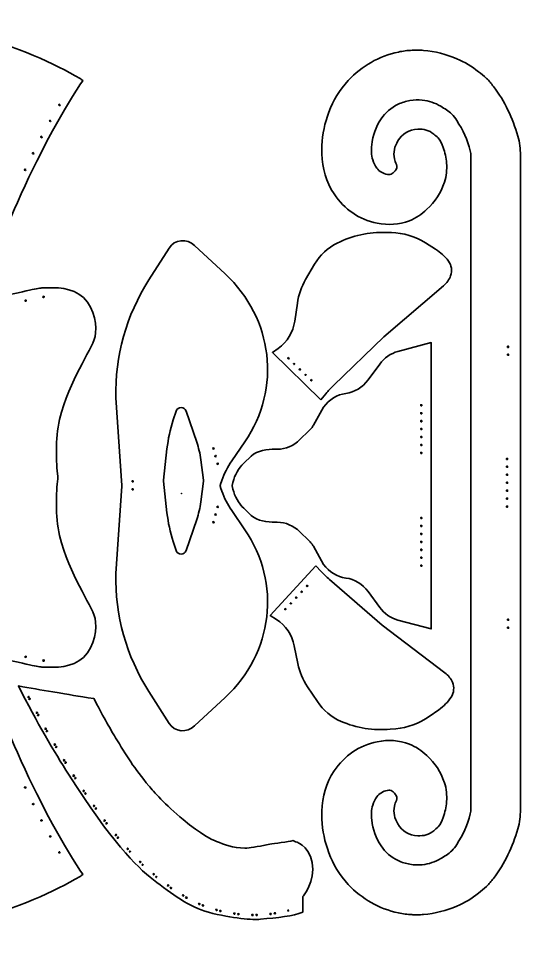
# Model space of a CAD drawing. Header units: millimetres. Extents: x -71 to 1018, y -417 to 55.
# Drawn here: x 761.4 to 1017.8, y -413.5 to 55 of the extents above; entities that cross this region are included whole.
import ezdxf

# ---------------------------------------------------------------- set-up
doc = ezdxf.new("R2010")
doc.units = ezdxf.units.MM
doc.header["$MEASUREMENT"] = 0
doc.layers.add('縫線連接點', color=7, linetype='Continuous', lineweight=0)

# ---------------------------------------------------------------- blocks, each defined once
blk = doc.blocks.new('Block_6')
at = {"layer": '縫線連接點', "color": 18, "lineweight": 35, "true_color": 0x000000}
for points, knots in [([(968.25, -402.17), (974.19, -401.75), (979.83, -400.16), (985.29, -397.86), (989.27, -396.19), (992.9, -393.94), (996.29, -391.3), (997.71, -390.2), (999.17, -389.15), (1000.45, -387.9), (1001.73, -386.65), (1002.87, -385.23), (1003.96, -383.8), (1009.81, -376.18), (1013.76, -367.61), (1016.43, -358.43), (1017.36, -355.23), (1017.69, -351.93), (1017.78, -348.61), (1017.78, -348.48), (1017.82, -348.34), (1017.85, -348.21), (1017.85, -295.63), (1017.85, -243.05), (1017.85, -190.48), (1017.85, -190.48), (1017.85, -190.48), (1017.85, -190.48), (1017.85, -190.48), (1017.85, -173.06), (1017.85, -173.06), (1017.85, -167.79), (1017.85, -162.52), (1017.85, -157.24), (1017.85, -109.94), (1017.85, -62.63), (1017.85, -15.33), (1017.82, -15.19), (1017.78, -15.06), (1017.78, -14.93), (1017.69, -11.6), (1017.36, -8.31), (1016.43, -5.11), (1013.76, 4.07), (1009.81, 12.64), (1003.96, 20.26), (1002.87, 21.69), (1001.73, 23.11), (1000.44, 24.36), (999.17, 25.61), (997.7, 26.66), (996.29, 27.76), (992.9, 30.4), (989.27, 32.65), (985.29, 34.33), (979.83, 36.63), (974.19, 38.21), (968.25, 38.63), (967.76, 38.66), (967.28, 38.72), (966.79, 38.77), (965.47, 38.77), (964.14, 38.77), (962.81, 38.77), (962.68, 38.75), (962.55, 38.71), (962.41, 38.7), (960.07, 38.59), (957.75, 38.31), (955.46, 37.81), (945.42, 35.61), (936.86, 30.77), (929.83, 23.27), (925.42, 18.56), (922.2, 13.1), (919.89, 7.09), (917.79, 1.61), (916.64, -4.07), (916.41, -9.93), (916.4, -10.18), (916.36, -10.43), (916.33, -10.67), (916.33, -11.49), (916.33, -12.31), (916.33, -13.13), (916.36, -13.46), (916.4, -13.79), (916.41, -14.12), (916.66, -21.5), (918.45, -28.41), (922.6, -34.6), (927.93, -42.55), (935.24, -47.59), (944.63, -49.49), (950.2, -50.62), (955.68, -50.33), (961.02, -48.27), (964.43, -46.96), (967.35, -44.89), (970.02, -42.44), (974.19, -38.62), (977.14, -33.99), (978.92, -28.62), (979.96, -25.48), (980.25, -22.23), (980.03, -18.93), (979.85, -16.16), (979.21, -13.49), (978.26, -10.87), (977.63, -9.12), (976.94, -7.42), (975.67, -6.03), (975.01, -5.31), (974.21, -4.71), (973.47, -4.07), (971.13, -2.02), (968.34, -1.41), (965.32, -1.55), (960.86, -1.74), (957.46, -3.85), (955.14, -7.58), (953.42, -10.35), (952.77, -13.43), (953.43, -16.67), (953.64, -17.66), (954.04, -18.6), (954.4, -19.55), (954.86, -20.78), (954.58, -21.87), (953.8, -22.83), (953.37, -23.36), (952.81, -23.79), (952.28, -24.23), (951.54, -24.86), (950.69, -24.81), (949.8, -24.64), (947.58, -24.24), (945.76, -23.13), (944.38, -21.38), (943.41, -20.15), (942.76, -18.73), (942.31, -17.21), (941.56, -14.69), (941.5, -12.13), (941.8, -9.58), (942.35, -4.8), (943.85, -0.33), (946.59, 3.67), (948.82, 6.94), (951.71, 9.43), (955.26, 11.16), (957.19, 12.1), (959.26, 12.6), (961.35, 13.02), (963.42, 13.45), (965.54, 13.44), (967.63, 13.21), (970.96, 12.85), (974.12, 11.85), (977.03, 10.13), (979.04, 8.95), (981.03, 7.76), (982.72, 6.12), (983.71, 5.16), (984.5, 4.06), (985.24, 2.9), (988.33, -1.94), (990.79, -7.06), (992.15, -12.67), (992.37, -13.57), (992.43, -14.48), (992.43, -15.39), (992.44, -19.4), (992.43, -23.41), (992.43, -27.42), (992.42, -61.51), (992.41, -95.6), (992.4, -129.69), (992.4, -144.15), (992.47, -158.6), (992.38, -173.06), (992.38, -173.06), (992.43, -173.06), (992.43, -173.06), (992.43, -173.06), (992.43, -190.48), (992.43, -190.48), (992.43, -190.48), (992.38, -190.48), (992.38, -190.48), (992.47, -204.93), (992.4, -219.39), (992.41, -233.85), (992.41, -267.94), (992.42, -302.03), (992.43, -336.12), (992.43, -340.13), (992.44, -344.14), (992.43, -348.14), (992.43, -349.06), (992.37, -349.96), (992.15, -350.87), (990.79, -356.48), (988.33, -361.6), (985.24, -366.44), (984.51, -367.6), (983.72, -368.7), (982.72, -369.66), (981.03, -371.3), (979.04, -372.49), (977.03, -373.67), (974.12, -375.39), (970.96, -376.39), (967.63, -376.75), (965.54, -376.98), (963.42, -376.99), (961.35, -376.56), (959.27, -376.13), (957.2, -375.64), (955.26, -374.7), (951.71, -372.96), (948.83, -370.47), (946.6, -367.21), (943.85, -363.21), (942.35, -358.74), (941.8, -353.95), (941.51, -351.41), (941.56, -348.84), (942.31, -346.33), (942.77, -344.8), (943.41, -343.39), (944.38, -342.15), (945.76, -340.41), (947.58, -339.3), (949.8, -338.89), (950.69, -338.73), (951.55, -338.68), (952.29, -339.31), (952.81, -339.75), (953.37, -340.18), (953.8, -340.7), (954.58, -341.67), (954.86, -342.76), (954.4, -343.99), (954.05, -344.94), (953.64, -345.88), (953.43, -346.87), (952.77, -350.11), (953.42, -353.19), (955.14, -355.96), (957.46, -359.69), (960.86, -361.79), (965.32, -361.99), (968.34, -362.13), (971.13, -361.51), (973.47, -359.47), (974.21, -358.82), (975.02, -358.23), (975.67, -357.51), (976.94, -356.12), (977.63, -354.42), (978.27, -352.66), (979.22, -350.05), (979.85, -347.38), (980.03, -344.6), (980.25, -341.31), (979.96, -338.06), (978.92, -334.92), (977.14, -329.55), (974.2, -324.92), (970.02, -321.09), (967.35, -318.65), (964.43, -316.58), (961.02, -315.27), (955.68, -313.21), (950.2, -312.92), (944.64, -314.05), (935.24, -315.95), (927.93, -320.99), (922.61, -328.94), (918.45, -335.13), (916.66, -342.04), (916.42, -349.42), (916.4, -349.75), (916.36, -350.08), (916.33, -350.41), (916.33, -351.23), (916.33, -352.05), (916.33, -352.87), (916.36, -353.11), (916.4, -353.36), (916.41, -353.6), (916.64, -359.47), (917.79, -365.15), (919.89, -370.63), (922.2, -376.64), (925.42, -382.1), (929.83, -386.81), (936.86, -394.31), (945.42, -399.15), (955.46, -401.35), (957.75, -401.85), (960.07, -402.13), (962.41, -402.24), (962.55, -402.25), (962.68, -402.29), (962.81, -402.31), (964.14, -402.31), (965.47, -402.31), (966.79, -402.31), (967.28, -402.26), (967.76, -402.2), (968.25, -402.17)], [0, 0, 0, 0, 1, 1, 1, 2, 2, 2, 3, 3, 3, 4, 4, 4, 5, 5, 5, 6, 6, 6, 7, 7, 7, 8, 8, 8, 9, 9, 9, 10, 10, 10, 11, 11, 11, 12, 12, 12, 13, 13, 13, 14, 14, 14, 15, 15, 15, 16, 16, 16, 17, 17, 17, 18, 18, 18, 19, 19, 19, 20, 20, 20, 21, 21, 21, 22, 22, 22, 23, 23, 23, 24, 24, 24, 25, 25, 25, 26, 26, 26, 27, 27, 27, 28, 28, 28, 29, 29, 29, 30, 30, 30, 31, 31, 31, 32, 32, 32, 33, 33, 33, 34, 34, 34, 35, 35, 35, 36, 36, 36, 37, 37, 37, 38, 38, 38, 39, 39, 39, 40, 40, 40, 41, 41, 41, 42, 42, 42, 43, 43, 43, 44, 44, 44, 45, 45, 45, 46, 46, 46, 47, 47, 47, 48, 48, 48, 49, 49, 49, 50, 50, 50, 51, 51, 51, 52, 52, 52, 53, 53, 53, 54, 54, 54, 55, 55, 55, 56, 56, 56, 57, 57, 57, 58, 58, 58, 59, 59, 59, 60, 60, 60, 61, 61, 61, 62, 62, 62, 63, 63, 63, 64, 64, 64, 65, 65, 65, 66, 66, 66, 67, 67, 67, 68, 68, 68, 69, 69, 69, 70, 70, 70, 71, 71, 71, 72, 72, 72, 73, 73, 73, 74, 74, 74, 75, 75, 75, 76, 76, 76, 77, 77, 77, 78, 78, 78, 79, 79, 79, 80, 80, 80, 81, 81, 81, 82, 82, 82, 83, 83, 83, 84, 84, 84, 85, 85, 85, 86, 86, 86, 87, 87, 87, 88, 88, 88, 89, 89, 89, 90, 90, 90, 91, 91, 91, 92, 92, 92, 93, 93, 93, 94, 94, 94, 95, 95, 95, 96, 96, 96, 97, 97, 97, 98, 98, 98, 99, 99, 99, 100, 100, 100, 101, 101, 101, 102, 102, 102, 103, 103, 103, 104, 104, 104, 104]), ([(1011.15, -112.85), (1011.15, -112.85), (1011.15, -112.32), (1011.15, -112.32), (1011.15, -112.32), (1011.68, -112.32), (1011.68, -112.32), (1011.68, -112.32), (1011.68, -112.85), (1011.68, -112.85), (1011.68, -112.85), (1011.15, -112.85), (1011.15, -112.85)], [0, 0, 0, 0, 1, 1, 1, 2, 2, 2, 3, 3, 3, 4, 4, 4, 4]), ([(1011.15, -116.91), (1011.15, -116.91), (1011.15, -116.38), (1011.15, -116.38), (1011.15, -116.38), (1011.68, -116.38), (1011.68, -116.38), (1011.68, -116.38), (1011.68, -116.91), (1011.68, -116.91), (1011.68, -116.91), (1011.15, -116.91), (1011.15, -116.91)], [0, 0, 0, 0, 1, 1, 1, 2, 2, 2, 3, 3, 3, 4, 4, 4, 4]), ([(1010.66, -170), (1010.66, -170), (1010.66, -169.47), (1010.66, -169.47), (1010.66, -169.47), (1011.19, -169.47), (1011.19, -169.47), (1011.19, -169.47), (1011.19, -170), (1011.19, -170), (1011.19, -170), (1010.66, -170), (1010.66, -170)], [0, 0, 0, 0, 1, 1, 1, 2, 2, 2, 3, 3, 3, 4, 4, 4, 4]), ([(1010.66, -174.05), (1010.66, -174.05), (1010.66, -173.52), (1010.66, -173.52), (1010.66, -173.52), (1011.19, -173.52), (1011.19, -173.52), (1011.19, -173.52), (1011.19, -174.05), (1011.19, -174.05), (1011.19, -174.05), (1010.66, -174.05), (1010.66, -174.05)], [0, 0, 0, 0, 1, 1, 1, 2, 2, 2, 3, 3, 3, 4, 4, 4, 4]), ([(1010.66, -178.11), (1010.66, -178.11), (1010.66, -177.58), (1010.66, -177.58), (1010.66, -177.58), (1011.19, -177.58), (1011.19, -177.58), (1011.19, -177.58), (1011.19, -178.11), (1011.19, -178.11), (1011.19, -178.11), (1010.66, -178.11), (1010.66, -178.11)], [0, 0, 0, 0, 1, 1, 1, 2, 2, 2, 3, 3, 3, 4, 4, 4, 4]), ([(1010.66, -182.17), (1010.66, -182.17), (1010.66, -181.64), (1010.66, -181.64), (1010.66, -181.64), (1011.19, -181.64), (1011.19, -181.64), (1011.19, -181.64), (1011.19, -182.17), (1011.19, -182.17), (1011.19, -182.17), (1010.66, -182.17), (1010.66, -182.17)], [0, 0, 0, 0, 1, 1, 1, 2, 2, 2, 3, 3, 3, 4, 4, 4, 4]), ([(1010.66, -186.22), (1010.66, -186.22), (1010.66, -185.69), (1010.66, -185.69), (1010.66, -185.69), (1011.19, -185.69), (1011.19, -185.69), (1011.19, -185.69), (1011.19, -186.22), (1011.19, -186.22), (1011.19, -186.22), (1010.66, -186.22), (1010.66, -186.22)], [0, 0, 0, 0, 1, 1, 1, 2, 2, 2, 3, 3, 3, 4, 4, 4, 4]), ([(1010.66, -190.28), (1010.66, -190.28), (1010.66, -189.75), (1010.66, -189.75), (1010.66, -189.75), (1011.19, -189.75), (1011.19, -189.75), (1011.19, -189.75), (1011.19, -190.28), (1011.19, -190.28), (1011.19, -190.28), (1010.66, -190.28), (1010.66, -190.28)], [0, 0, 0, 0, 1, 1, 1, 2, 2, 2, 3, 3, 3, 4, 4, 4, 4]), ([(1010.66, -194.34), (1010.66, -194.34), (1010.66, -193.81), (1010.66, -193.81), (1010.66, -193.81), (1011.19, -193.81), (1011.19, -193.81), (1011.19, -193.81), (1011.19, -194.34), (1011.19, -194.34), (1011.19, -194.34), (1010.66, -194.34), (1010.66, -194.34)], [0, 0, 0, 0, 1, 1, 1, 2, 2, 2, 3, 3, 3, 4, 4, 4, 4]), ([(1011.15, -252.09), (1011.15, -252.09), (1011.15, -251.57), (1011.15, -251.57), (1011.15, -251.57), (1011.68, -251.57), (1011.68, -251.57), (1011.68, -251.57), (1011.68, -252.09), (1011.68, -252.09), (1011.68, -252.09), (1011.15, -252.09), (1011.15, -252.09)], [0, 0, 0, 0, 1, 1, 1, 2, 2, 2, 3, 3, 3, 4, 4, 4, 4]), ([(1011.15, -256.15), (1011.15, -256.15), (1011.15, -255.62), (1011.15, -255.62), (1011.15, -255.62), (1011.68, -255.62), (1011.68, -255.62), (1011.68, -255.62), (1011.68, -256.15), (1011.68, -256.15), (1011.68, -256.15), (1011.15, -256.15), (1011.15, -256.15)], [0, 0, 0, 0, 1, 1, 1, 2, 2, 2, 3, 3, 3, 4, 4, 4, 4])]:
    blk.add_open_spline(points, degree=3, knots=knots, dxfattribs=at)
blk = doc.blocks.new('Block_9')
at = {"layer": '縫線連接點', "color": 18, "lineweight": 35, "true_color": 0x000000}
blk.add_lwpolyline([(766.29, -291.16), (766.76, -290.92), (766.88, -291.15), (766.41, -291.39)], close=True, dxfattribs=at)
blk = doc.blocks.new('Block_10')
at = {"layer": '縫線連接點', "color": 18, "lineweight": 35, "true_color": 0x000000}
for points in [[(770.5, -299.16), (770.5, -299.16), (770.96, -298.91), (770.96, -298.91), (770.96, -298.91), (771.21, -299.37), (771.21, -299.37), (771.21, -299.37), (770.75, -299.62), (770.75, -299.62), (770.75, -299.62), (770.5, -299.16), (770.5, -299.16)], [(774.96, -307.31), (774.96, -307.31), (775.42, -307.06), (775.42, -307.06), (775.42, -307.06), (775.68, -307.51), (775.68, -307.51), (775.68, -307.51), (775.22, -307.77), (775.22, -307.77), (775.22, -307.77), (774.96, -307.31), (774.96, -307.31)], [(779.57, -315.39), (779.57, -315.39), (780.02, -315.12), (780.02, -315.12), (780.02, -315.12), (780.29, -315.58), (780.29, -315.58), (780.29, -315.58), (779.83, -315.85), (779.83, -315.85), (779.83, -315.85), (779.57, -315.39), (779.57, -315.39)], [(784.32, -323.38), (784.32, -323.38), (784.77, -323.11), (784.77, -323.11), (784.77, -323.11), (785.05, -323.55), (785.05, -323.55), (785.05, -323.55), (784.6, -323.83), (784.6, -323.83), (784.6, -323.83), (784.32, -323.38), (784.32, -323.38)], [(789.24, -331.27), (789.24, -331.27), (789.69, -330.99), (789.69, -330.99), (789.69, -330.99), (789.97, -331.43), (789.97, -331.43), (789.97, -331.43), (789.52, -331.71), (789.52, -331.71), (789.52, -331.71), (789.24, -331.27), (789.24, -331.27)], [(794.33, -339.05), (794.33, -339.05), (794.77, -338.76), (794.77, -338.76), (794.77, -338.76), (795.06, -339.2), (795.06, -339.2), (795.06, -339.2), (794.62, -339.49), (794.62, -339.49), (794.62, -339.49), (794.33, -339.05), (794.33, -339.05)], [(799.59, -346.72), (799.59, -346.72), (800.02, -346.41), (800.02, -346.41), (800.02, -346.41), (800.32, -346.84), (800.32, -346.84), (800.32, -346.84), (799.89, -347.15), (799.89, -347.15), (799.89, -347.15), (799.59, -346.72), (799.59, -346.72)], [(805.05, -354.24), (805.05, -354.24), (805.48, -353.92), (805.48, -353.92), (805.48, -353.92), (805.79, -354.34), (805.79, -354.34), (805.79, -354.34), (805.37, -354.66), (805.37, -354.66), (805.37, -354.66), (805.05, -354.24), (805.05, -354.24)], [(810.77, -361.57), (810.77, -361.57), (811.18, -361.24), (811.18, -361.24), (811.18, -361.24), (811.51, -361.65), (811.51, -361.65), (811.51, -361.65), (811.1, -361.98), (811.1, -361.98), (811.1, -361.98), (810.77, -361.57), (810.77, -361.57)], [(816.8, -368.66), (816.8, -368.66), (817.19, -368.3), (817.19, -368.3), (817.19, -368.3), (817.54, -368.69), (817.54, -368.69), (817.54, -368.69), (817.15, -369.05), (817.15, -369.05), (817.15, -369.05), (816.8, -368.66), (816.8, -368.66)], [(823.21, -375.4), (823.21, -375.4), (823.58, -375.02), (823.58, -375.02), (823.58, -375.02), (823.96, -375.39), (823.96, -375.39), (823.96, -375.39), (823.59, -375.77), (823.59, -375.77), (823.59, -375.77), (823.21, -375.4), (823.21, -375.4)], [(830.09, -381.67), (830.09, -381.67), (830.43, -381.26), (830.43, -381.26), (830.43, -381.26), (830.83, -381.6), (830.83, -381.6), (830.83, -381.6), (830.49, -382), (830.49, -382), (830.49, -382), (830.09, -381.67), (830.09, -381.67)], [(837.43, -387.38), (837.43, -387.38), (837.75, -386.95), (837.75, -386.95), (837.75, -386.95), (838.17, -387.26), (838.17, -387.26), (838.17, -387.26), (837.86, -387.69), (837.86, -387.69), (837.86, -387.69), (837.43, -387.38), (837.43, -387.38)], [(845.16, -392.58), (845.16, -392.58), (845.43, -392.12), (845.43, -392.12), (845.58, -392.21), (845.73, -392.3), (845.88, -392.39), (845.88, -392.39), (845.61, -392.85), (845.61, -392.85), (845.46, -392.76), (845.31, -392.67), (845.16, -392.58)], [(853.4, -396.92), (853.4, -396.92), (853.62, -396.44), (853.62, -396.44), (853.78, -396.51), (853.94, -396.58), (854.09, -396.65), (854.09, -396.65), (853.88, -397.14), (853.88, -397.14), (853.72, -397.07), (853.56, -397), (853.4, -396.92)], [(862.19, -400.03), (862.19, -400.03), (862.33, -399.52), (862.33, -399.52), (862.5, -399.57), (862.67, -399.61), (862.83, -399.66), (862.83, -399.66), (862.7, -400.17), (862.7, -400.17), (862.53, -400.12), (862.36, -400.08), (862.19, -400.03)], [(871.32, -401.9), (871.32, -401.9), (871.4, -401.37), (871.4, -401.37), (871.57, -401.4), (871.74, -401.42), (871.92, -401.44), (871.92, -401.44), (871.85, -401.97), (871.85, -401.97), (871.67, -401.95), (871.5, -401.92), (871.32, -401.9)], [(880.61, -402.67), (880.61, -402.67), (880.62, -402.14), (880.62, -402.14), (880.8, -402.14), (880.98, -402.15), (881.15, -402.15), (881.15, -402.15), (881.14, -402.68), (881.14, -402.68), (880.97, -402.68), (880.79, -402.67), (880.61, -402.67)], [(889.93, -402.2), (889.93, -402.2), (889.86, -401.68), (889.86, -401.68), (889.86, -401.68), (890.38, -401.61), (890.38, -401.61), (890.38, -401.61), (890.45, -402.13), (890.45, -402.13), (890.45, -402.13), (889.93, -402.2), (889.93, -402.2)]]:
    blk.add_open_spline(points, degree=3, knots=[0, 0, 0, 0, 1, 1, 1, 2, 2, 2, 3, 3, 3, 4, 4, 4, 4], dxfattribs=at)
blk = doc.blocks.new('Block_11')
at = {"layer": '縫線連接點', "color": 18, "lineweight": 35, "true_color": 0x000000}
blk.add_lwpolyline([(898.97, -399.87), (899.22, -399.8), (899.36, -400.31), (899.11, -400.38)], close=True, dxfattribs=at)
blk = doc.blocks.new('Block_8')
at = {"layer": '縫線連接點'}
for name in ['Block_9', 'Block_10', 'Block_11']:
    blk.add_blockref(name, (0, 0), dxfattribs=at)
blk = doc.blocks.new('Block_7')
at = {"layer": '縫線連接點', "color": 18, "lineweight": 35, "true_color": 0x000000}
for points, knots in [([(906.56, -401.03), (906.56, -401.03), (906.67, -393.06), (906.67, -393.06), (906.67, -393.06), (913.27, -385.23), (911.42, -375.71), (909.6, -366.3), (902.53, -364.94), (902.53, -364.94), (902.53, -364.94), (901.64, -364.5), (901.64, -364.5), (899.35, -365.11), (891.87, -365.94), (889.8, -366.34), (882.46, -367.73), (879.75, -368.26), (877.06, -368.29), (870.94, -368.37), (866.32, -366.48), (862.57, -364.91), (860.2, -363.92), (854.84, -361.47), (845.49, -353.72), (836.39, -346.17), (830.31, -339.22), (828.06, -336.57), (820.66, -327.89), (816.27, -320.65), (811.01, -311.99), (807.86, -306.8), (804.02, -300.09), (799.97, -292.02), (791.36, -290.86), (787.98, -290.06), (779.02, -288.6), (773.07, -287.63), (767.21, -286.61), (761.45, -285.57), (770.79, -304.23), (779.82, -319.38), (787, -330.63), (808.87, -364.85), (821.29, -377.51), (830.34, -384.45), (839.71, -391.64), (848.55, -398.3), (858.49, -401.01), (870.55, -404.29), (881.58, -404.91), (884.97, -404.6), (893.75, -403.77), (901.89, -403.01), (906.56, -401.03)], [0, 0, 0, 0, 1, 1, 1, 2, 2, 2, 3, 3, 3, 4, 4, 4, 5, 5, 5, 6, 6, 6, 7, 7, 7, 8, 8, 8, 9, 9, 9, 10, 10, 10, 11, 11, 11, 12, 12, 12, 13, 13, 13, 14, 14, 14, 15, 15, 15, 16, 16, 16, 17, 17, 17, 18, 18, 18, 18]), ([(766.74, -292.03), (766.74, -292.03), (767.21, -291.79), (767.21, -291.79), (767.21, -291.79), (767.45, -292.26), (767.45, -292.26), (767.45, -292.26), (766.98, -292.5), (766.98, -292.5), (766.98, -292.5), (766.74, -292.03), (766.74, -292.03)], [0, 0, 0, 0, 1, 1, 1, 2, 2, 2, 3, 3, 3, 4, 4, 4, 4]), ([(771.1, -300.3), (771.1, -300.3), (771.56, -300.05), (771.56, -300.05), (771.56, -300.05), (771.81, -300.52), (771.81, -300.52), (771.81, -300.52), (771.35, -300.77), (771.35, -300.77), (771.35, -300.77), (771.1, -300.3), (771.1, -300.3)], [0, 0, 0, 0, 1, 1, 1, 2, 2, 2, 3, 3, 3, 4, 4, 4, 4]), ([(775.61, -308.5), (775.61, -308.5), (776.07, -308.24), (776.07, -308.24), (776.07, -308.24), (776.33, -308.7), (776.33, -308.7), (776.33, -308.7), (775.87, -308.96), (775.87, -308.96), (775.87, -308.96), (775.61, -308.5), (775.61, -308.5)], [0, 0, 0, 0, 1, 1, 1, 2, 2, 2, 3, 3, 3, 4, 4, 4, 4]), ([(780.28, -316.6), (780.28, -316.6), (780.74, -316.33), (780.74, -316.33), (780.74, -316.33), (781.01, -316.79), (781.01, -316.79), (781.01, -316.79), (780.55, -317.06), (780.55, -317.06), (780.55, -317.06), (780.28, -316.6), (780.28, -316.6)], [0, 0, 0, 0, 1, 1, 1, 2, 2, 2, 3, 3, 3, 4, 4, 4, 4]), ([(785.1, -324.62), (785.1, -324.62), (785.55, -324.34), (785.55, -324.34), (785.55, -324.34), (785.83, -324.79), (785.83, -324.79), (785.83, -324.79), (785.38, -325.07), (785.38, -325.07), (785.38, -325.07), (785.1, -324.62), (785.1, -324.62)], [0, 0, 0, 0, 1, 1, 1, 2, 2, 2, 3, 3, 3, 4, 4, 4, 4]), ([(790.08, -332.54), (790.08, -332.54), (790.52, -332.25), (790.52, -332.25), (790.52, -332.25), (790.81, -332.7), (790.81, -332.7), (790.81, -332.7), (790.36, -332.98), (790.36, -332.98), (790.36, -332.98), (790.08, -332.54), (790.08, -332.54)], [0, 0, 0, 0, 1, 1, 1, 2, 2, 2, 3, 3, 3, 4, 4, 4, 4]), ([(795.21, -340.36), (795.21, -340.36), (795.65, -340.06), (795.65, -340.06), (795.65, -340.06), (795.94, -340.5), (795.94, -340.5), (795.94, -340.5), (795.5, -340.8), (795.5, -340.8), (795.5, -340.8), (795.21, -340.36), (795.21, -340.36)], [0, 0, 0, 0, 1, 1, 1, 2, 2, 2, 3, 3, 3, 4, 4, 4, 4]), ([(800.52, -348.06), (800.52, -348.06), (800.95, -347.75), (800.95, -347.75), (800.95, -347.75), (801.25, -348.18), (801.25, -348.18), (801.25, -348.18), (800.82, -348.49), (800.82, -348.49), (800.82, -348.49), (800.52, -348.06), (800.52, -348.06)], [0, 0, 0, 0, 1, 1, 1, 2, 2, 2, 3, 3, 3, 4, 4, 4, 4]), ([(806.04, -355.61), (806.04, -355.61), (806.46, -355.29), (806.46, -355.29), (806.46, -355.29), (806.78, -355.71), (806.78, -355.71), (806.78, -355.71), (806.36, -356.03), (806.36, -356.03), (806.36, -356.03), (806.04, -355.61), (806.04, -355.61)], [0, 0, 0, 0, 1, 1, 1, 2, 2, 2, 3, 3, 3, 4, 4, 4, 4]), ([(811.82, -362.96), (811.82, -362.96), (812.23, -362.62), (812.23, -362.62), (812.23, -362.62), (812.56, -363.03), (812.56, -363.03), (812.56, -363.03), (812.15, -363.37), (812.15, -363.37), (812.15, -363.37), (811.82, -362.96), (811.82, -362.96)], [0, 0, 0, 0, 1, 1, 1, 2, 2, 2, 3, 3, 3, 4, 4, 4, 4]), ([(817.92, -370.05), (817.92, -370.05), (818.31, -369.7), (818.31, -369.7), (818.31, -369.7), (818.67, -370.09), (818.67, -370.09), (818.67, -370.09), (818.28, -370.45), (818.28, -370.45), (818.28, -370.45), (817.92, -370.05), (817.92, -370.05)], [0, 0, 0, 0, 1, 1, 1, 2, 2, 2, 3, 3, 3, 4, 4, 4, 4]), ([(824.42, -376.79), (824.42, -376.79), (824.79, -376.41), (824.79, -376.41), (824.79, -376.41), (825.17, -376.77), (825.17, -376.77), (825.17, -376.77), (824.8, -377.16), (824.8, -377.16), (824.8, -377.16), (824.42, -376.79), (824.42, -376.79)], [0, 0, 0, 0, 1, 1, 1, 2, 2, 2, 3, 3, 3, 4, 4, 4, 4]), ([(831.4, -383.03), (831.4, -383.03), (831.74, -382.62), (831.74, -382.62), (831.74, -382.62), (832.15, -382.95), (832.15, -382.95), (832.15, -382.95), (831.81, -383.36), (831.81, -383.36), (831.81, -383.36), (831.4, -383.03), (831.4, -383.03)], [0, 0, 0, 0, 1, 1, 1, 2, 2, 2, 3, 3, 3, 4, 4, 4, 4]), ([(838.86, -388.69), (838.86, -388.69), (839.16, -388.25), (839.16, -388.25), (839.16, -388.25), (839.6, -388.56), (839.6, -388.56), (839.6, -388.56), (839.3, -388.99), (839.3, -388.99), (839.3, -388.99), (838.86, -388.69), (838.86, -388.69)], [0, 0, 0, 0, 1, 1, 1, 2, 2, 2, 3, 3, 3, 4, 4, 4, 4]), ([(846.79, -393.68), (846.79, -393.68), (847.04, -393.22), (847.04, -393.22), (847.2, -393.31), (847.35, -393.39), (847.51, -393.48), (847.51, -393.48), (847.25, -393.94), (847.25, -393.94), (847.1, -393.86), (846.94, -393.77), (846.79, -393.68)], [0, 0, 0, 0, 1, 1, 1, 2, 2, 2, 3, 3, 3, 4, 4, 4, 4]), ([(855.25, -397.71), (855.25, -397.71), (855.45, -397.22), (855.45, -397.22), (855.61, -397.29), (855.77, -397.35), (855.94, -397.41), (855.94, -397.41), (855.75, -397.91), (855.75, -397.91), (855.58, -397.84), (855.42, -397.78), (855.25, -397.71)], [0, 0, 0, 0, 1, 1, 1, 2, 2, 2, 3, 3, 3, 4, 4, 4, 4]), ([(864.18, -400.56), (864.18, -400.56), (864.31, -400.04), (864.31, -400.04), (864.48, -400.09), (864.65, -400.13), (864.82, -400.17), (864.82, -400.17), (864.7, -400.68), (864.7, -400.68), (864.53, -400.64), (864.36, -400.6), (864.18, -400.56)], [0, 0, 0, 0, 1, 1, 1, 2, 2, 2, 3, 3, 3, 4, 4, 4, 4]), ([(873.41, -402.21), (873.41, -402.21), (873.48, -401.69), (873.48, -401.69), (873.48, -401.69), (874, -401.75), (874, -401.75), (874, -401.75), (873.94, -402.27), (873.94, -402.27), (873.94, -402.27), (873.41, -402.21), (873.41, -402.21)], [0, 0, 0, 0, 1, 1, 1, 2, 2, 2, 3, 3, 3, 4, 4, 4, 4]), ([(882.78, -402.68), (882.78, -402.68), (882.77, -402.16), (882.77, -402.16), (882.95, -402.15), (883.13, -402.15), (883.3, -402.15), (883.3, -402.15), (883.31, -402.67), (883.31, -402.67), (883.14, -402.68), (882.96, -402.68), (882.78, -402.68)], [0, 0, 0, 0, 1, 1, 1, 2, 2, 2, 3, 3, 3, 4, 4, 4, 4]), ([(892.13, -401.87), (892.13, -401.87), (892.05, -401.35), (892.05, -401.35), (892.05, -401.35), (892.57, -401.27), (892.57, -401.27), (892.57, -401.27), (892.65, -401.79), (892.65, -401.79), (892.65, -401.79), (892.13, -401.87), (892.13, -401.87)], [0, 0, 0, 0, 1, 1, 1, 2, 2, 2, 3, 3, 3, 4, 4, 4, 4])]:
    blk.add_open_spline(points, degree=3, knots=knots, dxfattribs=at)
at = {"layer": '縫線連接點'}
blk.add_blockref('Block_8', (0, 0), dxfattribs=at)
blk = doc.blocks.new('Block_12')
at = {"layer": '縫線連接點', "color": 18, "lineweight": 35, "true_color": 0x000000}
for points, knots in [([(913.26, -224.26), (913.26, -224.26), (889.98, -249.72), (889.98, -249.72), (889.98, -249.72), (893.11, -251.7), (893.11, -251.7), (897.86, -254.71), (901.18, -259.52), (902.29, -265.03), (902.29, -265.03), (904.14, -274.17), (904.14, -274.17), (904.99, -278.39), (906.65, -282.4), (909.03, -285.98), (909.03, -285.98), (914.07, -293.56), (914.07, -293.56), (917.03, -298.03), (921.23, -301.53), (926.16, -303.64), (926.16, -303.64), (926.16, -303.64), (926.16, -303.64), (934.07, -307.03), (942.71, -308.42), (951.29, -307.66), (951.29, -307.66), (954.07, -307.42), (954.07, -307.42), (960.21, -306.88), (966.1, -304.72), (971.14, -301.17), (971.14, -301.17), (976.1, -297.69), (976.1, -297.69), (978.56, -295.95), (980.68, -293.78), (982.35, -291.27), (982.35, -291.27), (982.35, -291.27), (982.35, -291.27), (983.84, -289.03), (984.09, -286.19), (983.02, -283.73), (983.02, -283.73), (983.02, -283.73), (983.02, -283.73), (982.19, -281.81), (980.88, -280.14), (979.21, -278.87), (979.21, -278.87), (947.18, -254.49), (947.18, -254.49), (947.18, -254.49), (920.21, -231.2), (920.21, -231.2), (918.76, -229.94), (917.37, -228.62), (916.06, -227.23), (916.06, -227.23), (913.26, -224.26), (913.26, -224.26)], [0, 0, 0, 0, 1, 1, 1, 2, 2, 2, 3, 3, 3, 4, 4, 4, 5, 5, 5, 6, 6, 6, 7, 7, 7, 8, 8, 8, 9, 9, 9, 10, 10, 10, 11, 11, 11, 12, 12, 12, 13, 13, 13, 14, 14, 14, 15, 15, 15, 16, 16, 16, 17, 17, 17, 18, 18, 18, 19, 19, 19, 20, 20, 20, 21, 21, 21, 21]), ([(906.06, -237.96), (906.06, -237.96), (905.68, -237.59), (905.68, -237.59), (905.68, -237.59), (906.04, -237.21), (906.04, -237.21), (906.04, -237.21), (906.42, -237.57), (906.42, -237.57), (906.42, -237.57), (906.06, -237.96), (906.06, -237.96)], [0, 0, 0, 0, 1, 1, 1, 2, 2, 2, 3, 3, 3, 4, 4, 4, 4]), ([(908.84, -235), (908.84, -235), (908.45, -234.64), (908.45, -234.64), (908.45, -234.64), (908.81, -234.25), (908.81, -234.25), (908.81, -234.25), (909.2, -234.61), (909.2, -234.61), (909.2, -234.61), (908.84, -235), (908.84, -235)], [0, 0, 0, 0, 1, 1, 1, 2, 2, 2, 3, 3, 3, 4, 4, 4, 4]), ([(900.51, -243.87), (900.51, -243.87), (900.13, -243.51), (900.13, -243.51), (900.13, -243.51), (900.49, -243.13), (900.49, -243.13), (900.49, -243.13), (900.87, -243.49), (900.87, -243.49), (900.87, -243.49), (900.51, -243.87), (900.51, -243.87)], [0, 0, 0, 0, 1, 1, 1, 2, 2, 2, 3, 3, 3, 4, 4, 4, 4]), ([(903.29, -240.91), (903.29, -240.91), (902.9, -240.55), (902.9, -240.55), (902.9, -240.55), (903.26, -240.17), (903.26, -240.17), (903.26, -240.17), (903.65, -240.53), (903.65, -240.53), (903.65, -240.53), (903.29, -240.91), (903.29, -240.91)], [0, 0, 0, 0, 1, 1, 1, 2, 2, 2, 3, 3, 3, 4, 4, 4, 4]), ([(897.74, -246.83), (897.74, -246.83), (897.35, -246.47), (897.35, -246.47), (897.35, -246.47), (897.71, -246.08), (897.71, -246.08), (897.71, -246.08), (898.1, -246.45), (898.1, -246.45), (898.1, -246.45), (897.74, -246.83), (897.74, -246.83)], [0, 0, 0, 0, 1, 1, 1, 2, 2, 2, 3, 3, 3, 4, 4, 4, 4])]:
    blk.add_open_spline(points, degree=3, knots=knots, dxfattribs=at)
blk = doc.blocks.new('Block_13')
at = {"layer": '縫線連接點', "color": 18, "lineweight": 35, "true_color": 0x000000}
for points, knots in [([(915.77, -139.63), (915.77, -139.63), (891.09, -115.52), (891.09, -115.52), (891.09, -115.52), (894.11, -113.37), (894.11, -113.37), (898.68, -110.1), (901.72, -105.1), (902.53, -99.54), (902.53, -99.54), (903.86, -90.31), (903.86, -90.31), (904.47, -86.05), (905.9, -81.95), (908.07, -78.24), (908.07, -78.24), (912.67, -70.39), (912.67, -70.39), (915.38, -65.77), (919.38, -62.03), (924.17, -59.65), (924.17, -59.65), (924.17, -59.65), (924.17, -59.65), (931.89, -55.81), (940.43, -53.95), (949.04, -54.22), (949.04, -54.22), (951.83, -54.3), (951.83, -54.3), (957.99, -54.5), (964, -56.31), (969.23, -59.57), (969.23, -59.57), (974.37, -62.78), (974.37, -62.78), (976.93, -64.37), (979.17, -66.42), (980.98, -68.83), (980.98, -68.83), (980.98, -68.83), (980.98, -68.83), (982.59, -70.98), (983, -73.8), (982.07, -76.32), (982.07, -76.32), (982.07, -76.32), (982.07, -76.32), (981.35, -78.28), (980.13, -80.03), (978.54, -81.39), (978.54, -81.39), (947.94, -107.53), (947.94, -107.53), (947.94, -107.53), (922.32, -132.31), (922.32, -132.31), (920.94, -133.64), (919.64, -135.04), (918.4, -136.51), (918.4, -136.51), (915.77, -139.63), (915.77, -139.63)], [0, 0, 0, 0, 1, 1, 1, 2, 2, 2, 3, 3, 3, 4, 4, 4, 5, 5, 5, 6, 6, 6, 7, 7, 7, 8, 8, 8, 9, 9, 9, 10, 10, 10, 11, 11, 11, 12, 12, 12, 13, 13, 13, 14, 14, 14, 15, 15, 15, 16, 16, 16, 17, 17, 17, 18, 18, 18, 19, 19, 19, 20, 20, 20, 21, 21, 21, 21]), ([(899.23, -118.07), (899.23, -118.07), (899.61, -118.44), (899.61, -118.44), (899.61, -118.44), (899.25, -118.82), (899.25, -118.82), (899.25, -118.82), (898.86, -118.45), (898.86, -118.45), (898.86, -118.45), (899.23, -118.07), (899.23, -118.07)], [0, 0, 0, 0, 1, 1, 1, 2, 2, 2, 3, 3, 3, 4, 4, 4, 4]), ([(902.17, -120.87), (902.17, -120.87), (902.55, -121.23), (902.55, -121.23), (902.55, -121.23), (902.18, -121.62), (902.18, -121.62), (902.18, -121.62), (901.8, -121.25), (901.8, -121.25), (901.8, -121.25), (902.17, -120.87), (902.17, -120.87)], [0, 0, 0, 0, 1, 1, 1, 2, 2, 2, 3, 3, 3, 4, 4, 4, 4]), ([(905.1, -123.67), (905.1, -123.67), (905.49, -124.03), (905.49, -124.03), (905.49, -124.03), (905.12, -124.41), (905.12, -124.41), (905.12, -124.41), (904.74, -124.05), (904.74, -124.05), (904.74, -124.05), (905.1, -123.67), (905.1, -123.67)], [0, 0, 0, 0, 1, 1, 1, 2, 2, 2, 3, 3, 3, 4, 4, 4, 4]), ([(908.04, -126.46), (908.04, -126.46), (908.42, -126.83), (908.42, -126.83), (908.42, -126.83), (908.06, -127.21), (908.06, -127.21), (908.06, -127.21), (907.68, -126.85), (907.68, -126.85), (907.68, -126.85), (908.04, -126.46), (908.04, -126.46)], [0, 0, 0, 0, 1, 1, 1, 2, 2, 2, 3, 3, 3, 4, 4, 4, 4]), ([(910.98, -129.26), (910.98, -129.26), (911.36, -129.63), (911.36, -129.63), (911.36, -129.63), (911, -130.01), (911, -130.01), (911, -130.01), (910.61, -129.65), (910.61, -129.65), (910.61, -129.65), (910.98, -129.26), (910.98, -129.26)], [0, 0, 0, 0, 1, 1, 1, 2, 2, 2, 3, 3, 3, 4, 4, 4, 4])]:
    blk.add_open_spline(points, degree=3, knots=knots, dxfattribs=at)
blk = doc.blocks.new('Block_14')
at = {"layer": '縫線連接點', "color": 18, "lineweight": 35, "true_color": 0x000000}
for points, knots in [([(870.57, -183.5), (870.57, -183.5), (870.96, -185.16), (870.96, -185.16), (871.85, -188.98), (873.78, -192.4), (876.47, -194.96), (876.47, -194.96), (880.27, -198.56), (880.27, -198.56), (883.39, -201.51), (888.54, -202.06), (892.62, -202.06), (892.62, -202.06), (893.59, -202.06), (893.59, -202.06), (897.83, -202.06), (901.92, -203.81), (905.08, -206.96), (905.08, -206.96), (909.78, -211.46), (909.78, -211.46), (910.22, -211.9), (910.64, -212.37), (911.05, -212.86), (911.42, -213.32), (911.74, -213.81), (912.04, -214.34), (912.04, -214.34), (917.22, -223.57), (917.22, -223.57), (920.06, -227.46), (924.15, -229.96), (928.62, -230.53), (928.62, -230.53), (928.62, -230.53), (928.62, -230.53), (933.05, -231.1), (937.11, -233.57), (939.95, -237.41), (939.95, -237.41), (945.9, -245.48), (945.9, -245.48), (948.28, -248.71), (951.55, -250.99), (955.19, -251.96), (955.19, -251.96), (972.24, -256.51), (972.24, -256.51), (972.24, -256.51), (972.24, -183.5), (972.24, -183.5), (972.24, -183.5), (972.24, -183.4), (972.24, -183.4), (972.24, -183.4), (972.24, -110.39), (972.24, -110.39), (972.24, -110.39), (955.19, -114.94), (955.19, -114.94), (951.55, -115.91), (948.28, -118.18), (945.9, -121.41), (945.9, -121.41), (939.95, -129.49), (939.95, -129.49), (937.11, -133.33), (933.05, -135.79), (928.62, -136.36), (928.62, -136.36), (928.62, -136.36), (928.62, -136.36), (924.15, -136.94), (920.06, -139.44), (917.22, -143.33), (917.22, -143.33), (912.04, -152.56), (912.04, -152.56), (911.74, -153.08), (911.42, -153.58), (911.05, -154.03), (910.64, -154.53), (910.22, -155), (909.78, -155.44), (909.78, -155.44), (905.08, -159.94), (905.08, -159.94), (901.92, -163.09), (897.83, -164.84), (893.59, -164.84), (893.59, -164.84), (892.62, -164.84), (892.62, -164.84), (888.54, -164.84), (883.39, -165.39), (880.27, -168.34), (880.27, -168.34), (876.47, -171.94), (876.47, -171.94), (873.78, -174.5), (871.85, -177.92), (870.96, -181.74), (870.96, -181.74), (870.57, -183.4), (870.57, -183.4), (870.57, -183.4), (870.57, -183.5), (870.57, -183.5)], [0, 0, 0, 0, 1, 1, 1, 2, 2, 2, 3, 3, 3, 4, 4, 4, 5, 5, 5, 6, 6, 6, 7, 7, 7, 8, 8, 8, 9, 9, 9, 10, 10, 10, 11, 11, 11, 12, 12, 12, 13, 13, 13, 14, 14, 14, 15, 15, 15, 16, 16, 16, 17, 17, 17, 18, 18, 18, 19, 19, 19, 20, 20, 20, 21, 21, 21, 22, 22, 22, 23, 23, 23, 24, 24, 24, 25, 25, 25, 26, 26, 26, 27, 27, 27, 28, 28, 28, 29, 29, 29, 30, 30, 30, 31, 31, 31, 32, 32, 32, 33, 33, 33, 34, 34, 34, 35, 35, 35, 36, 36, 36, 36]), ([(966.82, -142.66), (966.82, -142.66), (966.82, -142.13), (966.82, -142.13), (966.82, -142.13), (967.35, -142.13), (967.35, -142.13), (967.35, -142.13), (967.35, -142.66), (967.35, -142.66), (967.35, -142.66), (966.82, -142.66), (966.82, -142.66)], [0, 0, 0, 0, 1, 1, 1, 2, 2, 2, 3, 3, 3, 4, 4, 4, 4]), ([(966.82, -146.72), (966.82, -146.72), (966.82, -146.19), (966.82, -146.19), (966.82, -146.19), (967.35, -146.19), (967.35, -146.19), (967.35, -146.19), (967.35, -146.72), (967.35, -146.72), (967.35, -146.72), (966.82, -146.72), (966.82, -146.72)], [0, 0, 0, 0, 1, 1, 1, 2, 2, 2, 3, 3, 3, 4, 4, 4, 4]), ([(966.82, -150.77), (966.82, -150.77), (966.82, -150.25), (966.82, -150.25), (966.82, -150.25), (967.35, -150.25), (967.35, -150.25), (967.35, -150.25), (967.35, -150.77), (967.35, -150.77), (967.35, -150.77), (966.82, -150.77), (966.82, -150.77)], [0, 0, 0, 0, 1, 1, 1, 2, 2, 2, 3, 3, 3, 4, 4, 4, 4]), ([(966.82, -154.83), (966.82, -154.83), (966.82, -154.3), (966.82, -154.3), (966.82, -154.3), (967.35, -154.3), (967.35, -154.3), (967.35, -154.3), (967.35, -154.83), (967.35, -154.83), (967.35, -154.83), (966.82, -154.83), (966.82, -154.83)], [0, 0, 0, 0, 1, 1, 1, 2, 2, 2, 3, 3, 3, 4, 4, 4, 4]), ([(966.82, -158.89), (966.82, -158.89), (966.82, -158.36), (966.82, -158.36), (966.82, -158.36), (967.35, -158.36), (967.35, -158.36), (967.35, -158.36), (967.35, -158.89), (967.35, -158.89), (967.35, -158.89), (966.82, -158.89), (966.82, -158.89)], [0, 0, 0, 0, 1, 1, 1, 2, 2, 2, 3, 3, 3, 4, 4, 4, 4]), ([(966.82, -162.95), (966.82, -162.95), (966.82, -162.42), (966.82, -162.42), (966.82, -162.42), (967.35, -162.42), (967.35, -162.42), (967.35, -162.42), (967.35, -162.95), (967.35, -162.95), (967.35, -162.95), (966.82, -162.95), (966.82, -162.95)], [0, 0, 0, 0, 1, 1, 1, 2, 2, 2, 3, 3, 3, 4, 4, 4, 4]), ([(966.82, -167), (966.82, -167), (966.82, -166.47), (966.82, -166.47), (966.82, -166.47), (967.35, -166.47), (967.35, -166.47), (967.35, -166.47), (967.35, -167), (967.35, -167), (967.35, -167), (966.82, -167), (966.82, -167)], [0, 0, 0, 0, 1, 1, 1, 2, 2, 2, 3, 3, 3, 4, 4, 4, 4]), ([(966.82, -200.18), (966.82, -200.18), (966.82, -199.65), (966.82, -199.65), (966.82, -199.65), (967.35, -199.65), (967.35, -199.65), (967.35, -199.65), (967.35, -200.18), (967.35, -200.18), (967.35, -200.18), (966.82, -200.18), (966.82, -200.18)], [0, 0, 0, 0, 1, 1, 1, 2, 2, 2, 3, 3, 3, 4, 4, 4, 4]), ([(966.82, -204.23), (966.82, -204.23), (966.82, -203.7), (966.82, -203.7), (966.82, -203.7), (967.35, -203.7), (967.35, -203.7), (967.35, -203.7), (967.35, -204.23), (967.35, -204.23), (967.35, -204.23), (966.82, -204.23), (966.82, -204.23)], [0, 0, 0, 0, 1, 1, 1, 2, 2, 2, 3, 3, 3, 4, 4, 4, 4]), ([(966.82, -208.29), (966.82, -208.29), (966.82, -207.76), (966.82, -207.76), (966.82, -207.76), (967.35, -207.76), (967.35, -207.76), (967.35, -207.76), (967.35, -208.29), (967.35, -208.29), (967.35, -208.29), (966.82, -208.29), (966.82, -208.29)], [0, 0, 0, 0, 1, 1, 1, 2, 2, 2, 3, 3, 3, 4, 4, 4, 4]), ([(966.82, -212.35), (966.82, -212.35), (966.82, -211.82), (966.82, -211.82), (966.82, -211.82), (967.35, -211.82), (967.35, -211.82), (967.35, -211.82), (967.35, -212.35), (967.35, -212.35), (967.35, -212.35), (966.82, -212.35), (966.82, -212.35)], [0, 0, 0, 0, 1, 1, 1, 2, 2, 2, 3, 3, 3, 4, 4, 4, 4]), ([(966.82, -216.4), (966.82, -216.4), (966.82, -215.88), (966.82, -215.88), (966.82, -215.88), (967.35, -215.88), (967.35, -215.88), (967.35, -215.88), (967.35, -216.4), (967.35, -216.4), (967.35, -216.4), (966.82, -216.4), (966.82, -216.4)], [0, 0, 0, 0, 1, 1, 1, 2, 2, 2, 3, 3, 3, 4, 4, 4, 4]), ([(966.82, -220.46), (966.82, -220.46), (966.82, -219.93), (966.82, -219.93), (966.82, -219.93), (967.35, -219.93), (967.35, -219.93), (967.35, -219.93), (967.35, -220.46), (967.35, -220.46), (967.35, -220.46), (966.82, -220.46), (966.82, -220.46)], [0, 0, 0, 0, 1, 1, 1, 2, 2, 2, 3, 3, 3, 4, 4, 4, 4]), ([(966.82, -224.52), (966.82, -224.52), (966.82, -223.99), (966.82, -223.99), (966.82, -223.99), (967.35, -223.99), (967.35, -223.99), (967.35, -223.99), (967.35, -224.52), (967.35, -224.52), (967.35, -224.52), (966.82, -224.52), (966.82, -224.52)], [0, 0, 0, 0, 1, 1, 1, 2, 2, 2, 3, 3, 3, 4, 4, 4, 4])]:
    blk.add_open_spline(points, degree=3, knots=knots, dxfattribs=at)
blk = doc.blocks.new('Block_15')
at = {"layer": '縫線連接點', "color": 18, "lineweight": 35, "true_color": 0x000000}
for points in [[(862.31, -153.58)], [(844.68, -187.28), (844.68, -187.28), (844.68, -187.39), (844.68, -187.51), (844.68, -187.51)], [(844.68, -187.28), (844.68, -187.28), (844.68, -187.39), (844.68, -187.51), (844.68, -187.51)]]:
    blk.add_lwpolyline(points, dxfattribs=at)
at = {"layer": '縫線連接點', "color": 59, "lineweight": 35, "true_color": 0x624d38}
for points, knots in [([(838.31, -62.21), (838.31, -62.21), (828.02, -78.42), (828.02, -78.42), (816.48, -96.6), (810.66, -117.46), (811.21, -138.61), (811.21, -138.61), (814.28, -183.3), (814.28, -183.3), (814.28, -183.3), (814.28, -183.6), (814.28, -183.6), (814.28, -183.6), (811.21, -228.29), (811.21, -228.29), (810.66, -249.44), (816.48, -270.3), (828.02, -288.48), (828.02, -288.48), (838.31, -304.69), (838.31, -304.69), (841.12, -309.11), (847.67, -309.74), (851.37, -305.94), (851.37, -305.94), (866.98, -291.49), (866.98, -291.49), (891.51, -268.78), (895.7, -233.06), (877.02, -205.9), (877.02, -205.9), (870.31, -196.14), (870.31, -196.14), (868.18, -193.04), (866.51, -189.68), (865.34, -186.16), (865.34, -186.16), (864.63, -184.35), (864.63, -184.35), (864.54, -184.12), (864.5, -183.88), (864.5, -183.63), (864.5, -183.63), (864.5, -183.24), (864.5, -183.24), (864.5, -183.01), (864.54, -182.78), (864.62, -182.57), (864.62, -182.57), (865.34, -180.74), (865.34, -180.74), (866.51, -177.22), (868.18, -173.86), (870.31, -170.76), (870.31, -170.76), (877.02, -161), (877.02, -161), (895.7, -133.84), (891.51, -98.12), (866.98, -75.41), (866.98, -75.41), (851.37, -60.96), (851.37, -60.96), (847.67, -57.16), (841.12, -57.79), (838.31, -62.21)], [0, 0, 0, 0, 1, 1, 1, 2, 2, 2, 3, 3, 3, 4, 4, 4, 5, 5, 5, 6, 6, 6, 7, 7, 7, 8, 8, 8, 9, 9, 9, 10, 10, 10, 11, 11, 11, 12, 12, 12, 13, 13, 13, 14, 14, 14, 15, 15, 15, 16, 16, 16, 17, 17, 17, 18, 18, 18, 19, 19, 19, 20, 20, 20, 21, 21, 21, 22, 22, 22, 22]), ([(847.04, -145.36), (847.04, -145.36), (852.44, -161.17), (852.44, -161.17), (853.44, -164.09), (854.15, -167.1), (854.55, -170.17), (854.55, -170.17), (855.92, -180.68), (855.92, -180.68), (855.92, -180.68), (855.92, -181.17), (855.92, -181.17), (855.92, -181.17), (854.55, -191.69), (854.55, -191.69), (854.15, -194.75), (853.44, -197.77), (852.44, -200.69), (852.44, -200.69), (847.04, -216.49), (847.04, -216.49), (846.21, -218.92), (842.77, -218.9), (841.97, -216.46), (841.97, -216.46), (840.49, -211.95), (840.49, -211.95), (838.92, -207.15), (837.84, -202.2), (837.27, -197.19), (837.27, -197.19), (835.44, -181.17), (835.44, -181.17), (835.44, -181.17), (835.44, -180.68), (835.44, -180.68), (835.44, -180.68), (837.27, -164.67), (837.27, -164.67), (837.84, -159.65), (838.92, -154.71), (840.49, -149.91), (840.49, -149.91), (841.97, -145.4), (841.97, -145.4), (842.77, -142.96), (846.21, -142.93), (847.04, -145.36)], [0, 0, 0, 0, 1, 1, 1, 2, 2, 2, 3, 3, 3, 4, 4, 4, 5, 5, 5, 6, 6, 6, 7, 7, 7, 8, 8, 8, 9, 9, 9, 10, 10, 10, 11, 11, 11, 12, 12, 12, 13, 13, 13, 14, 14, 14, 15, 15, 15, 16, 16, 16, 16])]:
    blk.add_open_spline(points, degree=3, knots=knots, dxfattribs=at)
at = {"layer": '縫線連接點', "color": 18, "lineweight": 35, "true_color": 0x000000}
for points in [[(861.3, -164.62), (861.3, -164.62), (860.79, -164.77), (860.79, -164.77), (860.79, -164.77), (860.65, -164.26), (860.65, -164.26), (860.65, -164.26), (861.16, -164.12), (861.16, -164.12), (861.16, -164.12), (861.3, -164.62), (861.3, -164.62)], [(862.39, -168.53), (862.39, -168.53), (861.88, -168.67), (861.88, -168.67), (861.88, -168.67), (861.74, -168.17), (861.74, -168.17), (861.74, -168.17), (862.25, -168.02), (862.25, -168.02), (862.25, -168.02), (862.39, -168.53), (862.39, -168.53)], [(863.48, -172.44), (863.48, -172.44), (862.97, -172.58), (862.97, -172.58), (862.97, -172.58), (862.83, -172.07), (862.83, -172.07), (862.83, -172.07), (863.34, -171.93), (863.34, -171.93), (863.34, -171.93), (863.48, -172.44), (863.48, -172.44)], [(820.07, -180.91), (820.07, -180.91), (820.07, -181.44), (820.07, -181.44), (820.07, -181.44), (819.54, -181.44), (819.54, -181.44), (819.54, -181.44), (819.54, -180.91), (819.54, -180.91), (819.54, -180.91), (820.07, -180.91), (820.07, -180.91)], [(820.07, -184.96), (820.07, -184.96), (820.07, -185.49), (820.07, -185.49), (820.07, -185.49), (819.54, -185.49), (819.54, -185.49), (819.54, -185.49), (819.54, -184.96), (819.54, -184.96), (819.54, -184.96), (820.07, -184.96), (820.07, -184.96)], [(863.48, -194.05), (863.48, -194.05), (863.34, -194.56), (863.34, -194.56), (863.34, -194.56), (862.83, -194.42), (862.83, -194.42), (862.83, -194.42), (862.97, -193.91), (862.97, -193.91), (862.97, -193.91), (863.48, -194.05), (863.48, -194.05)], [(862.39, -197.96), (862.39, -197.96), (862.25, -198.47), (862.25, -198.47), (862.25, -198.47), (861.74, -198.33), (861.74, -198.33), (861.74, -198.33), (861.88, -197.82), (861.88, -197.82), (861.88, -197.82), (862.39, -197.96), (862.39, -197.96)], [(861.3, -201.87), (861.3, -201.87), (861.16, -202.38), (861.16, -202.38), (861.16, -202.38), (860.65, -202.24), (860.65, -202.24), (860.65, -202.24), (860.79, -201.73), (860.79, -201.73), (860.79, -201.73), (861.3, -201.87), (861.3, -201.87)]]:
    blk.add_open_spline(points, degree=3, knots=[0, 0, 0, 0, 1, 1, 1, 2, 2, 2, 3, 3, 3, 4, 4, 4, 4], dxfattribs=at)

msp = doc.modelspace()

# ---------------------------------------------------------------- linework, layer by layer
at = {"layer": '縫線連接點', "color": 18, "lineweight": 35, "true_color": 0x000000}
for points, knots in [([(781.48, -179.9), (780.67, -186.47), (780.14, -199.04), (782.46, -208.75), (787.46, -229.76), (798.44, -242.93), (800.52, -251.18), (801.64, -255.64), (800.77, -265.34), (794.59, -271.09), (788.81, -276.46), (780.35, -276.18), (774.53, -275.99), (771.56, -275.89), (769.68, -275.51), (749.03, -270.55), (746.92, -270.04), (743.98, -269.33), (741.91, -268.83), (741.91, -268.83), (742.69, -270.68), (742.69, -270.68), (747.33, -285.76), (753.26, -302.21), (760.89, -319.58), (771.17, -342.99), (782.4, -363.18), (793.14, -380.12), (793.14, -380.12), (794.3, -381.66), (794.3, -381.66), (794.3, -381.66), (794.09, -381.86), (794.09, -381.86), (793.74, -382.19), (793.36, -382.48), (792.94, -382.72), (779.73, -390.39), (761.12, -399.24), (737.66, -404.81), (701.22, -413.46), (680.19, -413.13), (654.8, -413.13), (654.8, -413.13), (654.6, -413.13), (654.6, -413.13), (629.21, -413.13), (608.17, -413.46), (571.73, -404.81), (548.27, -399.24), (529.66, -390.39), (516.45, -382.72), (516.04, -382.48), (515.65, -382.19), (515.31, -381.86), (515.31, -381.86), (515.1, -381.66), (515.1, -381.66), (515.1, -381.66), (516.25, -380.12), (516.25, -380.12), (526.99, -363.18), (538.22, -342.99), (548.51, -319.58), (556.13, -302.21), (562.06, -285.76), (566.7, -270.68), (566.7, -270.68), (567.49, -268.83), (567.49, -268.83), (565.41, -269.33), (562.47, -270.04), (560.36, -270.55), (539.71, -275.51), (537.84, -275.89), (534.86, -275.99), (529.04, -276.18), (520.58, -276.46), (514.8, -271.09), (508.62, -265.34), (507.75, -255.64), (508.88, -251.18), (510.95, -242.93), (521.94, -229.76), (526.94, -208.75), (529.25, -199.04), (528.72, -186.47), (527.92, -179.9), (527.92, -179.9), (527.92, -178.59), (527.92, -178.59), (528.72, -172.02), (529.25, -159.45), (526.94, -149.74), (521.94, -128.73), (510.95, -115.56), (508.88, -107.31), (507.75, -102.84), (508.62, -93.14), (514.8, -87.4), (520.58, -82.03), (529.04, -82.31), (534.86, -82.5), (537.84, -82.6), (539.71, -82.97), (560.36, -87.94), (562.47, -88.45), (565.41, -89.15), (567.49, -89.66), (567.49, -89.66), (566.7, -87.81), (566.7, -87.81), (562.06, -72.73), (556.13, -56.27), (548.51, -38.91), (538.22, -15.49), (526.99, 4.69), (516.25, 21.64), (516.25, 21.64), (515.1, 23.18), (515.1, 23.18), (515.1, 23.18), (515.31, 23.37), (515.31, 23.37), (515.65, 23.7), (516.04, 23.99), (516.45, 24.23), (529.66, 31.9), (548.27, 40.75), (571.73, 46.32), (608.17, 54.97), (629.21, 54.65), (654.6, 54.65), (654.6, 54.65), (654.8, 54.65), (654.8, 54.65), (680.19, 54.65), (701.22, 54.97), (737.66, 46.32), (761.12, 40.75), (779.73, 31.9), (792.94, 24.23), (793.36, 23.99), (793.74, 23.7), (794.09, 23.37), (794.09, 23.37), (794.3, 23.18), (794.3, 23.18), (794.3, 23.18), (793.14, 21.64), (793.14, 21.64), (782.4, 4.69), (771.17, -15.49), (760.89, -38.91), (753.26, -56.27), (747.33, -72.73), (742.69, -87.81), (742.69, -87.81), (741.91, -89.66), (741.91, -89.66), (743.98, -89.15), (746.92, -88.45), (749.03, -87.94), (769.68, -82.97), (771.56, -82.6), (774.53, -82.5), (780.35, -82.31), (788.81, -82.03), (794.59, -87.4), (800.77, -93.14), (801.64, -102.84), (800.52, -107.31), (798.44, -115.56), (787.46, -128.73), (782.46, -149.74), (780.14, -159.45), (780.67, -172.02), (781.48, -178.59), (781.48, -178.59), (781.48, -179.9), (781.48, -179.9)], [0, 0, 0, 0, 1, 1, 1, 2, 2, 2, 3, 3, 3, 4, 4, 4, 5, 5, 5, 6, 6, 6, 7, 7, 7, 8, 8, 8, 9, 9, 9, 10, 10, 10, 11, 11, 11, 12, 12, 12, 13, 13, 13, 14, 14, 14, 15, 15, 15, 16, 16, 16, 17, 17, 17, 18, 18, 18, 19, 19, 19, 20, 20, 20, 21, 21, 21, 22, 22, 22, 23, 23, 23, 24, 24, 24, 25, 25, 25, 26, 26, 26, 27, 27, 27, 28, 28, 28, 29, 29, 29, 30, 30, 30, 31, 31, 31, 32, 32, 32, 33, 33, 33, 34, 34, 34, 35, 35, 35, 36, 36, 36, 37, 37, 37, 38, 38, 38, 39, 39, 39, 40, 40, 40, 41, 41, 41, 42, 42, 42, 43, 43, 43, 44, 44, 44, 45, 45, 45, 46, 46, 46, 47, 47, 47, 48, 48, 48, 49, 49, 49, 50, 50, 50, 51, 51, 51, 52, 52, 52, 53, 53, 53, 54, 54, 54, 55, 55, 55, 56, 56, 56, 57, 57, 57, 58, 58, 58, 59, 59, 59, 60, 60, 60, 60]), ([(782.73, 10.85), (782.73, 10.85), (782.45, 10.4), (782.45, 10.4), (782.45, 10.4), (782, 10.67), (782, 10.67), (782, 10.67), (782.27, 11.13), (782.27, 11.13), (782.27, 11.13), (782.73, 10.85), (782.73, 10.85)], [0, 0, 0, 0, 1, 1, 1, 2, 2, 2, 3, 3, 3, 4, 4, 4, 4]), ([(778.03, 2.76), (778.03, 2.76), (777.77, 2.3), (777.77, 2.3), (777.77, 2.3), (777.31, 2.56), (777.31, 2.56), (777.31, 2.56), (777.57, 3.02), (777.57, 3.02), (777.57, 3.02), (778.03, 2.76), (778.03, 2.76)], [0, 0, 0, 0, 1, 1, 1, 2, 2, 2, 3, 3, 3, 4, 4, 4, 4]), ([(773.56, -5.45), (773.56, -5.45), (773.31, -5.92), (773.31, -5.92), (773.31, -5.92), (772.85, -5.67), (772.85, -5.67), (772.85, -5.67), (773.09, -5.2), (773.09, -5.2), (773.09, -5.2), (773.56, -5.45), (773.56, -5.45)], [0, 0, 0, 0, 1, 1, 1, 2, 2, 2, 3, 3, 3, 4, 4, 4, 4]), ([(769.3, -13.77), (769.3, -13.77), (769.07, -14.24), (769.07, -14.24), (769.07, -14.24), (768.59, -14), (768.59, -14), (768.59, -14), (768.83, -13.53), (768.83, -13.53), (768.83, -13.53), (769.3, -13.77), (769.3, -13.77)], [0, 0, 0, 0, 1, 1, 1, 2, 2, 2, 3, 3, 3, 4, 4, 4, 4]), ([(765.22, -22.18), (765.22, -22.18), (765, -22.66), (765, -22.66), (765, -22.66), (764.52, -22.43), (764.52, -22.43), (764.52, -22.43), (764.75, -21.95), (764.75, -21.95), (764.75, -21.95), (765.22, -22.18), (765.22, -22.18)], [0, 0, 0, 0, 1, 1, 1, 2, 2, 2, 3, 3, 3, 4, 4, 4, 4]), ([(765.45, -89.21), (765.45, -89.21), (764.94, -89.33), (764.94, -89.33), (764.94, -89.33), (764.82, -88.81), (764.82, -88.81), (764.82, -88.81), (765.34, -88.7), (765.34, -88.7), (765.34, -88.7), (765.45, -89.21), (765.45, -89.21)], [0, 0, 0, 0, 1, 1, 1, 2, 2, 2, 3, 3, 3, 4, 4, 4, 4]), ([(774.57, -87.32), (774.4, -87.34), (774.23, -87.37), (774.05, -87.4), (774.05, -87.4), (773.96, -86.88), (773.96, -86.88), (774.15, -86.85), (774.32, -86.82), (774.49, -86.79), (774.49, -86.79), (774.57, -87.32), (774.57, -87.32)], [0, 0, 0, 0, 1, 1, 1, 2, 2, 2, 3, 3, 3, 4, 4, 4, 4]), ([(765.34, -271.03), (765.34, -271.03), (764.82, -270.91), (764.82, -270.91), (764.82, -270.91), (764.94, -270.39), (764.94, -270.39), (764.94, -270.39), (765.45, -270.51), (765.45, -270.51), (765.45, -270.51), (765.34, -271.03), (765.34, -271.03)], [0, 0, 0, 0, 1, 1, 1, 2, 2, 2, 3, 3, 3, 4, 4, 4, 4]), ([(774.49, -272.93), (774.32, -272.9), (774.15, -272.87), (773.96, -272.84), (773.96, -272.84), (774.05, -272.32), (774.05, -272.32), (774.23, -272.35), (774.4, -272.38), (774.57, -272.41), (774.57, -272.41), (774.49, -272.93), (774.49, -272.93)], [0, 0, 0, 0, 1, 1, 1, 2, 2, 2, 3, 3, 3, 4, 4, 4, 4]), ([(764.75, -337.77), (764.75, -337.77), (764.52, -337.29), (764.52, -337.29), (764.52, -337.29), (765, -337.06), (765, -337.06), (765, -337.06), (765.22, -337.54), (765.22, -337.54), (765.22, -337.54), (764.75, -337.77), (764.75, -337.77)], [0, 0, 0, 0, 1, 1, 1, 2, 2, 2, 3, 3, 3, 4, 4, 4, 4]), ([(768.83, -346.19), (768.83, -346.19), (768.59, -345.72), (768.59, -345.72), (768.59, -345.72), (769.07, -345.48), (769.07, -345.48), (769.07, -345.48), (769.3, -345.95), (769.3, -345.95), (769.3, -345.95), (768.83, -346.19), (768.83, -346.19)], [0, 0, 0, 0, 1, 1, 1, 2, 2, 2, 3, 3, 3, 4, 4, 4, 4]), ([(773.09, -354.52), (773.09, -354.52), (772.85, -354.05), (772.85, -354.05), (772.85, -354.05), (773.31, -353.8), (773.31, -353.8), (773.31, -353.8), (773.56, -354.27), (773.56, -354.27), (773.56, -354.27), (773.09, -354.52), (773.09, -354.52)], [0, 0, 0, 0, 1, 1, 1, 2, 2, 2, 3, 3, 3, 4, 4, 4, 4]), ([(777.57, -362.74), (777.57, -362.74), (777.31, -362.28), (777.31, -362.28), (777.31, -362.28), (777.77, -362.02), (777.77, -362.02), (777.77, -362.02), (778.03, -362.49), (778.03, -362.49), (778.03, -362.49), (777.57, -362.74), (777.57, -362.74)], [0, 0, 0, 0, 1, 1, 1, 2, 2, 2, 3, 3, 3, 4, 4, 4, 4]), ([(782.27, -370.85), (782.27, -370.85), (782, -370.39), (782, -370.39), (782, -370.39), (782.45, -370.12), (782.45, -370.12), (782.45, -370.12), (782.73, -370.57), (782.73, -370.57), (782.73, -370.57), (782.27, -370.85), (782.27, -370.85)], [0, 0, 0, 0, 1, 1, 1, 2, 2, 2, 3, 3, 3, 4, 4, 4, 4])]:
    msp.add_open_spline(points, degree=3, knots=knots, dxfattribs=at)

# ---------------------------------------------------------------- block references
at = {"layer": '縫線連接點'}
for name in ['Block_6', 'Block_13', 'Block_15', 'Block_14', 'Block_12', 'Block_7']:
    msp.add_blockref(name, (0, 0), dxfattribs=at)

doc.saveas('drawing.dxf')
